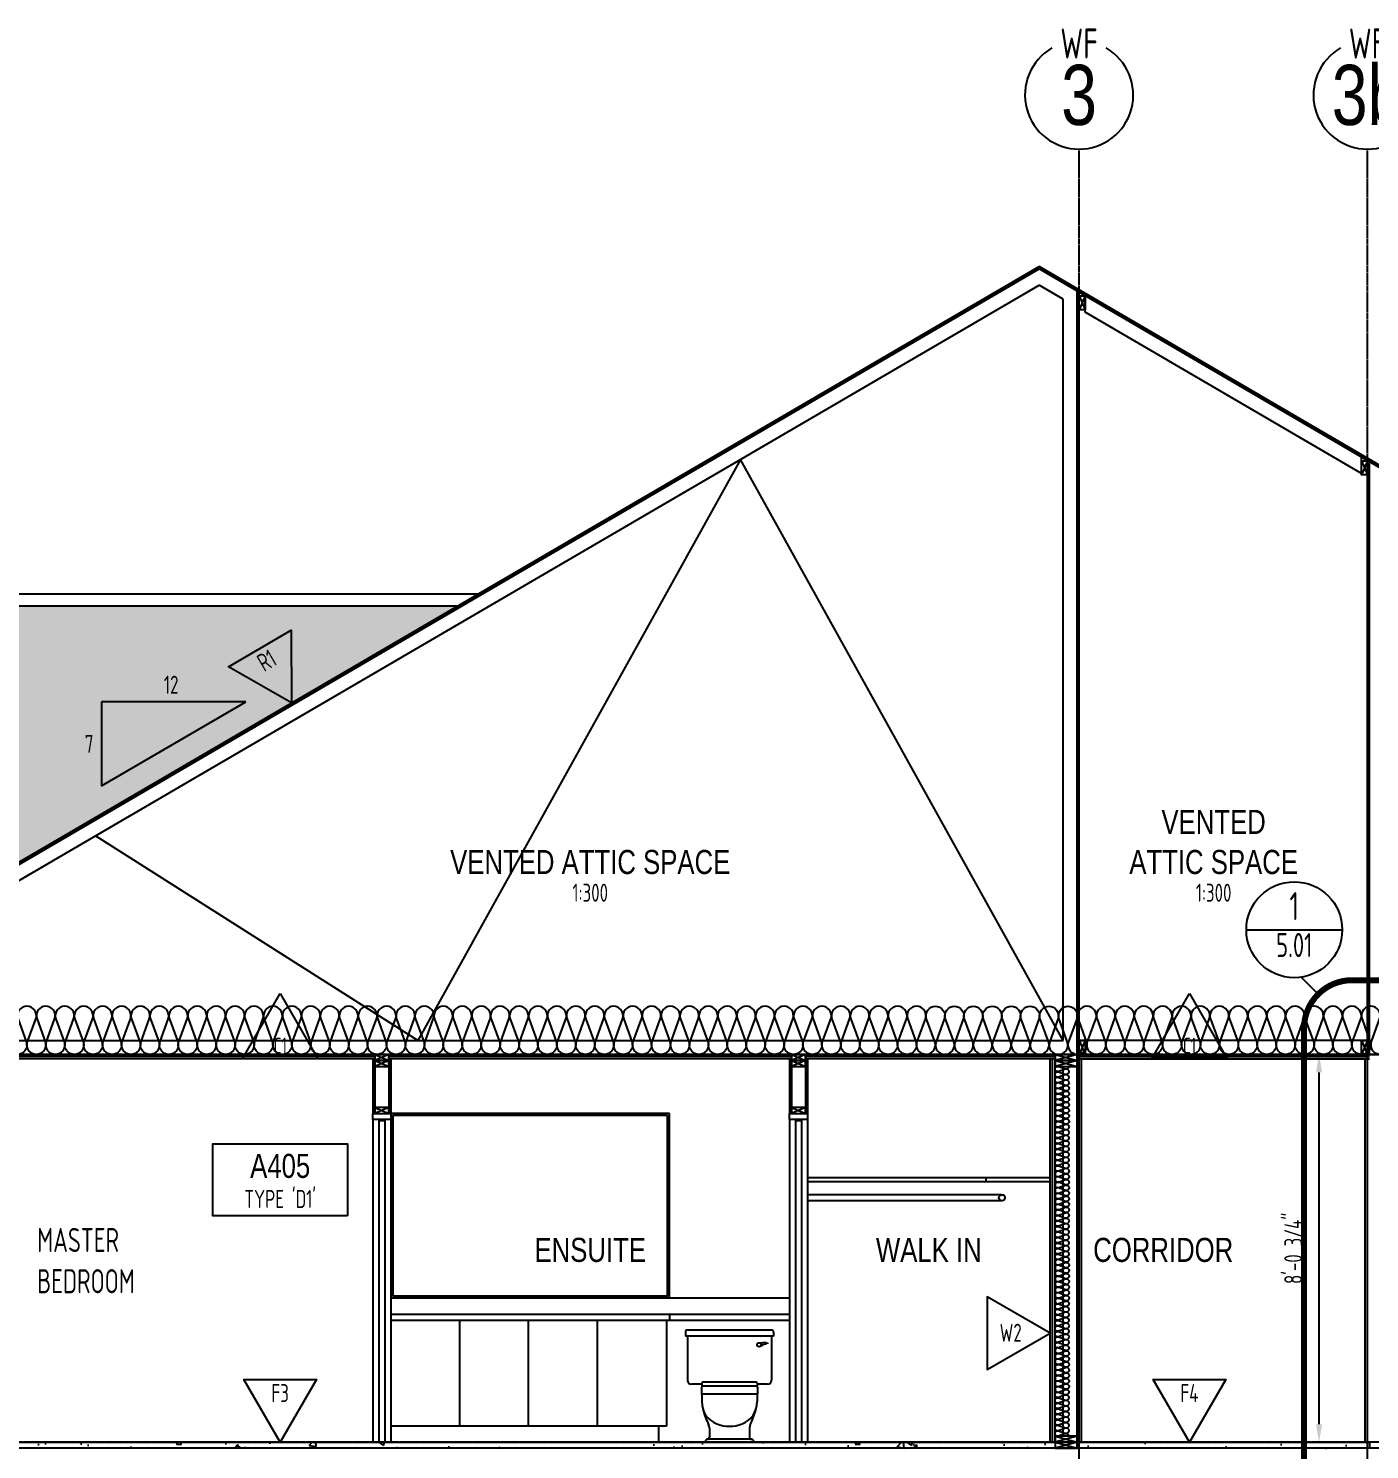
# Model space of a CAD drawing. Extents: x -2060 to 2145, y -590 to 992.
# Drawn here: x 1189.8 to 1524.5, y 234.7 to 589.2 of the extents above; entities that cross this region are included whole.
import ezdxf
from ezdxf.enums import TextEntityAlignment as Align

# ---------------------------------------------------------------- set-up
doc = ezdxf.new("R2010")
doc.units = 0
doc.header["$MEASUREMENT"] = 0
doc.linetypes.add('GRIDLINE', pattern=[1.53125, 1.375, -0.0625, 0.03125, -0.0625])
doc.layers.get('0').update_dxf_attribs({"linetype": 'CONTINUOUS'})
doc.layers.get('DEFPOINTS').update_dxf_attribs({"linetype": 'CONTINUOUS'})
for name, color, linetype in [('3', 85, 'CONTINUOUS'), ('DETAIL', 171, 'CONTINUOUS'), ('DIMENSIONS', 20, 'CONTINUOUS'), ('FURNITURE', 51, 'CONTINUOUS'), ('GRIDLINES', 65, 'GRIDLINE'), ('HATCH', 92, 'CONTINUOUS'), ('STAIRS', 101, 'CONTINUOUS'), ('TEXT', 82, 'CONTINUOUS'), ('WALL', 215, 'CONTINUOUS')]:
    doc.layers.add(name, color=color, linetype=linetype)
doc.styles.add('48-AT', font='architxt.shx', dxfattribs={"width": 0.8, "height": 4.5})
doc.styles.add('48-ATT', font='archtitl.shx', dxfattribs={"width": 0.8, "height": 6})
doc.styles.add('AT', font='architxt.shx', dxfattribs={"width": 0.8})
doc.styles.add('ATT', font='archtitl.shx', dxfattribs={"width": 0.8})
doc.dimstyles.new('DIM48', dxfattribs={"dimscale": 48, "dimtxt": 0.09375, "dimasz": 0.09375, "dimexe": 0.0625, "dimexo": 0.0625, "dimgap": 0.0625, "dimtad": 1, "dimtoh": 1, "dimdec": 3, "dimzin": 3, "dimdsep": 46, "dimlunit": 4, "dimtxsty": 'AT', "dimcen": 0.09375, "dimdle": 0.0625, "dimclrd": 256, "dimclre": 256, "dimclrt": 82, "dimadec": 0, "dimazin": 0, "dimtfac": 1, "dimtdec": 3, "dimtofl": 0, "dimtmove": 2, "dimatfit": 3, "dimfxl": 1, "dimfrac": 2, "dimtolj": 1, "dimtzin": 0, "dimlwd": -1, "dimlwe": -1, "dimarcsym": 0})
pattern_1 = [(50, (1217.022, 59.328), (14.3452, -1.25504), [1.5, -16.5]), (355, (1217.022, 59.328), (-2.775, 15.04384), [1.2, -13.2]), (100.4514, (1218.217, 59.224), (11.5702, 13.7888), [1.2748, -14.02284]), (46.184, (1217.022, 63.328), (21.3448, -3.3104), [2.25, -24.75]), (96.6356, (1218.8, 63.052), (18.6933, 19.4824), [1.9122, -21.0343]), (351.184, (1217.022, 63.328), (18.6932, 19.4824), [1.8, -19.8]), (21, (1219.022, 62.328), (11.93814, -8.05238), [1.5, -16.5]), (326, (1219.022, 62.328), (4.8663, 14.503), [1.2, -13.2]), (71.4514, (1220.016, 61.657), (16.80445, 6.4506), [1.2748, -14.02284]), (37.5, (1217.0216, 59.328), (0.2432, 6.65788), [0, -13.04, 0, -13.4, 0, -13.25]), (7.5, (1217.0216, 59.328), (5.26139, 7.88823), [0, -7.64, 0, -12.74, 0, -5.05]), (327.5, (1212.5616, 59.328), (10.67645, -0.4511), [0, -5, 0, -15.6, 0, -20.7]), (317.5, (1210.562, 59.328), (11.66372, 2.0021), [0, -6.5, 0, -10.36, 0, -14.7])]

# ---------------------------------------------------------------- blocks, each defined once
blk = doc.blocks.new('BATT')
blk.add_lwpolyline([(1, 0, 0.492581), (0.753, 0.19), (0.247, 0.007, -0.492581), (0, 0.197, -0.492581), (0.247, 0.387), (0.753, 0.203, 0.492581), (1, 0.394, 0.492581), (0.753, 0.584), (0.247, 0.4, -0.492581), (0, 0.59, -0.492581), (0.247, 0.781), (0.753, 0.597, 0.492581), (1, 0.787, 0.492581), (0.753, 0.978), (0.247, 0.794, -0.492581), (0, 0.984, -0.492581), (0.247, 1.174), (0.753, 0.991, 0.492581), (1, 1.181, 0.492581), (0.753, 1.371), (0.247, 1.188, -0.492581), (0, 1.378, -0.492581), (0.247, 1.568), (0.753, 1.384, 0.492581), (1, 1.575, 0.492581), (0.753, 1.765), (0.247, 1.581, -0.492581), (0, 1.771, -0.492581), (0.247, 1.962), (0.753, 1.778, 0.492581), (1, 1.968, 0.492581), (0.753, 2.158), (0.247, 1.975, -0.492581), (0, 2.165, -0.492581), (0.247, 2.355), (0.753, 2.172, 0.492581), (1, 2.362, 0.492581), (0.753, 2.552), (0.247, 2.369, -0.492581), (0, 2.559, -0.492581), (0.247, 2.749), (0.753, 2.565, 0.492581), (1, 2.756, 0.492581), (0.753, 2.946), (0.247, 2.762, -0.492581), (0, 2.952, -0.492581), (0.247, 3.143), (0.753, 2.959, 0.492581), (1, 3.149)], format="xyb")
blk = doc.blocks.new('*D83')
at = {"layer": 'DEFPOINTS', "color": 0, "transparency": 16777216}
for p in [(1511.9, 333.28), (1511.9, 333.28), (1511.9, 236.53)]:
    blk.add_point(p, dxfattribs=at)
at = {"layer": 'DIMENSIONS', "transparency": 16777216}
blk.add_line((1511.9, 241.03), (1511.9, 328.78), dxfattribs=at)
for points in [[(1511.15, 328.78), (1512.65, 328.78), (1511.9, 333.28)], [(1511.15, 241.03), (1512.65, 241.03), (1511.9, 236.53)]]:
    blk.add_solid(points, dxfattribs=at)
at = {"layer": 'DIMENSIONS', "color": 82, "transparency": 16777216, "insert": (1505.47, 284.91), "char_height": 4.5, "attachment_point": 5, "rotation": 90, "style": 'AT'}
blk.add_mtext('\\A1;8\'-0 3/4"', dxfattribs=at)
blk = doc.blocks.new('W1')
blk.add_lwpolyline([(0, 0), (0.1886, 0.3267), (-0.1886, 0.3267)], close=True)
at = {"style": 'AT', "width": 0.8}
blk.add_attdef('XX', text='', height=0.0938, dxfattribs=at).set_placement((0.0003, 0.2088), align=Align.CENTER)
blk = doc.blocks.new('Gridline Bubble')
blk.add_arc((0, 13.52), 13.52, 120, 60)
at = {"width": 0.8}
for tag, height, style, p in [('TYPE', 7.5, 'AT', (0, 26.33)), ('33', 15, 'ATT', (0, 13.52))]:
    blk.add_attdef(tag, text='', height=height, dxfattribs=dict(at, style=style)).set_placement(p, align=Align.MIDDLE_CENTER)
blk = doc.blocks.new('W2')
blk.add_lwpolyline([(0, 0), (0.3267, 0.1886), (0.3267, -0.1886)], close=True)
at = {"style": 'AT', "width": 0.8}
blk.add_attdef('XX', text='', height=0.0938, dxfattribs=at).set_placement((0.2046, -0.0447), align=Align.CENTER)
blk = doc.blocks.new('W4')
blk.add_lwpolyline([(0, 16.34), (9.43, 0), (-9.43, 0)], close=True)
at = {"style": 'AT', "width": 0.8}
blk.add_attdef('XX', text='', height=4, dxfattribs=at).set_placement((0.01, 1.32), align=Align.CENTER)
blk = doc.blocks.new('DETAIL')
blk.add_line((650.31, 827), (674.24, 827))
blk.add_circle((662.28, 827), 11.96)
at = {"style": 'AT', "width": 0.8}
for tag, height, p in [('X', 7, (662.28, 829.41)), ('A-X.XX', 6, (662.28, 820.2))]:
    blk.add_attdef(tag, text='', height=height, dxfattribs=at).set_placement(p, align=Align.CENTER)

msp = doc.modelspace()

# ---------------------------------------------------------------- hatches: boundary and pattern name
at = {"layer": 'HATCH'}
h = msp.add_hatch(dxfattribs=at)
h.set_pattern_fill('ROOFING', color=11, style=0)
h.set_pattern_definition([(0, (2018.2735, 328.9643), (0, 4), []), (90, (2019.273, 328.964), (-24, 24), [4, -20]), (90, (2025.273, 328.964), (-24, 24), [4, -20]), (90, (2030.273, 328.964), (-24, 24), [4, -20]), (90, (2035.273, 328.964), (-24, 24), [4, -20]), (90, (2039.273, 328.964), (-24, 24), [4, -20]), (90, (2022.273, 332.964), (-24, 24), [4, -20]), (90, (2027.273, 332.964), (-24, 24), [4, -20]), (90, (2033.273, 332.964), (-24, 24), [4, -20]), (90, (2037.273, 332.964), (-24, 24), [4, -20]), (90, (2040.273, 332.964), (-24, 24), [4, -20]), (90, (2021.273, 336.964), (-24, 24), [4, -20]), (90, (2023.273, 336.964), (-24, 24), [4, -20]), (90, (2028.273, 336.964), (-24, 24), [4, -20]), (90, (2032.273, 336.964), (-24, 24), [4, -20]), (90, (2038.273, 336.964), (-24, 24), [4, -20]), (90, (2041.273, 336.964), (-24, 24), [4, -20]), (90, (2019.273, 340.964), (-24, 24), [4, -20]), (90, (2024.273, 340.964), (-24, 24), [4, -20]), (90, (2030.273, 340.964), (-24, 24), [4, -20]), (90, (2034.273, 340.964), (-24, 24), [4, -20]), (90, (2040.273, 340.964), (-24, 24), [4, -20]), (90, (2021.273, 344.964), (-24, 24), [4, -20]), (90, (2027.273, 344.964), (-24, 24), [4, -20]), (90, (2033.273, 344.964), (-24, 24), [4, -20]), (90, (2036.273, 344.964), (-24, 24), [4, -20]), (90, (2039.273, 344.964), (-24, 24), [4, -20]), (90, (2020.273, 348.964), (-24, 24), [4, -20]), (90, (2022.273, 348.964), (-24, 24), [4, -20]), (90, (2026.273, 348.964), (-24, 24), [4, -20]), (90, (2032.273, 348.964), (-24, 24), [4, -20]), (90, (2037.273, 348.964), (-24, 24), [4, -20]), (90, (2040.273, 348.964), (-24, 24), [4, -20]), (180, (2027.273, 332.714), (-24, -24), [7, -17]), (180, (2027.273, 332.84), (-24, -24), [7, -17]), (180, (2034.273, 332.714), (-24, -24), [5, -19]), (180, (2034.273, 332.84), (-24, -24), [5, -19]), (180, (2042.273, 332.714), (-24, -24), [3, -21]), (180, (2042.273, 332.84), (-24, -24), [3, -21]), (180, (2024.273, 336.714), (-24, -24), [6, -18]), (180, (2024.273, 336.84), (-24, -24), [6, -18]), (180, (2038.273, 336.714), (-24, -24), [8, -16]), (180, (2038.273, 336.84), (-24, -24), [8, -16]), (180, (2022.273, 340.714), (-24, -24), [4, -20]), (180, (2022.273, 340.84), (-24, -24), [4, -20]), (180, (2031.273, 340.714), (-24, -24), [5, -19]), (180, (2031.273, 340.84), (-24, -24), [5, -19]), (180, (2039.273, 340.714), (-24, -24), [4, -20]), (180, (2039.273, 340.84), (-24, -24), [4, -20]), (180, (2026.273, 344.714), (-24, -24), [6, -18]), (180, (2026.273, 344.84), (-24, -24), [6, -18]), (180, (2041.273, 344.714), (-24, -24), [10, -14]), (180, (2041.273, 344.84), (-24, -24), [10, -14]), (180, (2025.273, 348.714), (-24, -24), [6, -18]), (180, (2025.273, 348.84), (-24, -24), [6, -18]), (180, (2034.273, 348.714), (-24, -24), [5, -19]), (180, (2034.273, 348.84), (-24, -24), [5, -19]), (180, (2041.273, 348.714), (-24, -24), [3, -21]), (180, (2041.273, 348.84), (-24, -24), [3, -21]), (180, (2019.273, 352.714), (-24, -24), [1, -23]), (180, (2019.273, 352.84), (-24, -24), [1, -23]), (180, (2021.273, 352.714), (-24, -24), [6, -18]), (180, (2021.273, 352.84), (-24, -24), [6, -18]), (180, (2031.273, 352.714), (-24, -24), [8, -16]), (180, (2031.273, 352.84), (-24, -24), [8, -16])])
h.paths.add_polyline_path([(983.2634, 413.6113), (1007.2634, 413.6113), (1007.2634, 416.6113), (1007.2634, 445.1113), (1296.8705, 445.1113), (1097.7614, 328.9643), (1085.7153, 328.9643), (1153.525, 368.5199), (1152.0134, 371.1113), (984.0134, 371.1113), (983.2634, 371.1113)])
h = msp.add_hatch(dxfattribs=at)
h.set_pattern_fill('AR-CONC', color=256, scale=2, style=0)
h.set_pattern_definition(pattern_1)
h.paths.add_polyline_path([(1446.0134, 235.0324), (1126.0134, 235.0324), (1126.0134, 236.5324), (1446.0134, 236.5324)])
h = msp.add_hatch(dxfattribs=at)
h.set_pattern_fill('AR-CONC', color=256, scale=2, style=0)
h.set_pattern_definition(pattern_1)
h.paths.add_polyline_path([(1524.5134, 235.0324), (1451.5134, 235.0324), (1451.5134, 236.5324), (1524.5134, 236.5324)])

# ---------------------------------------------------------------- linework, layer by layer
at = {"layer": '3'}
for p, q in [((1097.7614, 328.9643), (1442.0134, 529.7779)), ((1586.1384, 445.705), (1442.0134, 529.7779)), ((1452.0134, 333.2824), (1452.0134, 523.3657)), ((1524.0134, 333.2824), (1524.0134, 481.3657)), ((1276.2634, 332.1574), (1126.0134, 332.1574)), ((1275.7634, 332.1574), (1275.7634, 318.5324)), ((1380.2634, 332.1574), (1279.7634, 332.1574)), ((1280.2634, 332.1574), (1280.2634, 318.5324)), ((1379.7634, 332.1574), (1379.7634, 318.5324)), ((1446.0134, 332.1574), (1383.7634, 332.1574)), ((1384.2634, 332.1574), (1384.2634, 318.5324)), ((1444.7634, 236.5324), (1444.7634, 332.1574)), ((1451.5134, 332.1574), (1524.5134, 332.1574)), ((1452.6384, 236.5324), (1452.6384, 332.1574)), ((1523.3884, 236.5324), (1523.3884, 332.1574)), ((1830.0134, 235.0324), (1122.0134, 235.0324))]:
    msp.add_line(p, q, dxfattribs=at)
at = {"layer": 'DETAIL'}
for p, q in [((1277.2634, 316.7824), (1277.2634, 236.7824)), ((1277.2634, 316.7824), (1278.7634, 316.7824)), ((1278.7634, 316.7824), (1278.7634, 236.7824)), ((1381.2634, 316.7824), (1382.7634, 316.7824)), ((1381.2634, 316.7824), (1381.2634, 236.7824)), ((1382.7634, 316.7824), (1382.7634, 236.7824)), ((1444.7634, 302.5324), (1428.7634, 302.5324)), ((1428.7634, 302.5324), (1428.7634, 301.5324)), ((1444.7634, 301.5324), (1428.7634, 301.5324))]:
    msp.add_line(p, q, dxfattribs=at)
for points in [[(1453.5134, 518.9907), (1452.0134, 518.9907), (1452.0134, 522.4907), (1453.5134, 522.4907)], [(1524.0134, 477.8657), (1522.5134, 477.8657), (1522.5134, 481.3657), (1524.0134, 481.3657)], [(1453.5134, 333.2824), (1452.0134, 333.2824), (1452.0134, 336.7824), (1453.5134, 336.7824)], [(1524.0134, 333.2824), (1522.5134, 333.2824), (1522.5134, 336.7824), (1524.0134, 336.7824)], [(1276.2634, 331.7824), (1279.7634, 331.7824), (1279.7634, 333.2824), (1276.2634, 333.2824)], [(1380.2634, 331.7824), (1383.7634, 331.7824), (1383.7634, 333.2824), (1380.2634, 333.2824)], [(1446.0134, 331.7824), (1451.5134, 331.7824), (1451.5134, 333.2824), (1446.0134, 333.2824)], [(1276.2634, 330.2824), (1279.7634, 330.2824), (1279.7634, 331.7824), (1276.2634, 331.7824)], [(1380.2634, 330.2824), (1383.7634, 330.2824), (1383.7634, 331.7824), (1380.2634, 331.7824)], [(1446.0134, 330.2824), (1451.5134, 330.2824), (1451.5134, 331.7824), (1446.0134, 331.7824)], [(1276.2634, 318.5324), (1279.7634, 318.5324), (1279.7634, 320.0324), (1276.2634, 320.0324)], [(1380.2634, 318.5324), (1383.7634, 318.5324), (1383.7634, 320.0324), (1380.2634, 320.0324)], [(1280.2634, 317.0324), (1275.7634, 317.0324), (1275.7634, 318.5324), (1280.2634, 318.5324)], [(1384.2634, 317.0324), (1379.7634, 317.0324), (1379.7634, 318.5324), (1384.2634, 318.5324)], [(1446.0134, 236.5324), (1451.5134, 236.5324), (1451.5134, 238.0324), (1446.0134, 238.0324)], [(1446.0134, 235.0324), (1451.5134, 235.0324), (1451.5134, 236.5324), (1446.0134, 236.5324)]]:
    msp.add_lwpolyline(points, close=True, dxfattribs=at)
msp.add_circle((1432.7634, 297.5324), 0.75, dxfattribs=at)
at = {"layer": 'FURNITURE'}
for p, q in [((1453.5134, 522.4907), (1452.0134, 518.9907)), ((1452.0134, 522.4907), (1453.5134, 518.9907)), ((1522.5134, 481.3657), (1524.0134, 477.8657)), ((1524.0134, 481.3657), (1522.5134, 477.8657)), ((1302.0134, 448.1113), (1007.2634, 448.1113)), ((1452.0134, 336.7824), (1453.5134, 333.2824)), ((1453.5134, 336.7824), (1452.0134, 333.2824)), ((1524.0134, 336.7824), (1522.5134, 333.2824)), ((1522.5134, 336.7824), (1524.0134, 333.2824)), ((1276.2634, 333.2824), (1279.7634, 331.7824)), ((1279.7634, 333.2824), (1276.2634, 331.7824)), ((1383.7634, 333.2824), (1380.2634, 331.7824)), ((1380.2634, 333.2824), (1383.7634, 331.7824)), ((1451.5134, 333.2824), (1446.0134, 331.7824)), ((1446.0134, 333.2824), (1451.5134, 331.7824)), ((1276.2634, 331.7824), (1279.7634, 330.2824)), ((1279.7634, 331.7824), (1276.2634, 330.2824)), ((1383.7634, 331.7824), (1380.2634, 330.2824)), ((1380.2634, 331.7824), (1383.7634, 330.2824)), ((1446.0134, 331.7824), (1451.5134, 330.2824)), ((1451.5134, 331.7824), (1446.0134, 330.2824)), ((1279.7634, 320.0324), (1276.2634, 318.5324)), ((1276.2634, 320.0324), (1279.7634, 318.5324)), ((1380.2634, 320.0324), (1383.7634, 318.5324)), ((1383.7634, 320.0324), (1380.2634, 318.5324)), ((1275.7634, 317.0324), (1275.7634, 236.5324)), ((1280.2634, 317.0324), (1280.2634, 236.5324)), ((1379.7634, 317.0324), (1379.7634, 236.5324)), ((1384.2634, 317.0324), (1384.2634, 236.5324)), ((1428.7634, 302.5324), (1384.2634, 302.5324)), ((1428.7634, 301.5324), (1384.2634, 301.5324)), ((1432.7634, 298.2824), (1384.2634, 298.2824)), ((1432.7634, 296.7824), (1384.2634, 296.7824)), ((1280.2634, 272.5324), (1379.7634, 272.5324)), ((1280.2634, 268.5324), (1379.7634, 268.5324)), ((1280.2634, 267.0324), (1379.7634, 267.0324)), ((1297.4509, 240.5324), (1297.4509, 267.0324)), ((1314.6384, 240.5324), (1314.6384, 267.0324)), ((1331.8259, 240.5324), (1331.8259, 267.0324)), ((1349.0134, 267.0324), (1349.0134, 240.5324)), ((1349.7634, 268.5324), (1349.7634, 267.0324)), ((1353.7634, 264.0324), (1353.7634, 263.0324)), ((1375.7634, 263.0324), (1353.7634, 263.0324)), ((1375.2634, 264.5324), (1354.2634, 264.5324)), ((1354.2634, 263.0324), (1354.2634, 252.0324)), ((1375.2634, 263.0324), (1375.2634, 252.0324)), ((1375.7634, 264.0324), (1375.7634, 263.0324)), ((1372.0889, 261.3558), (1373.9086, 261.5242)), ((1373.08, 260.8868), (1372.41, 260.4434)), ((1374.0228, 261.1092), (1373.08, 260.8868)), ((1374.1586, 261.5242), (1374.2728, 261.1092)), ((1357.8884, 251.0324), (1355.2634, 251.0324)), ((1357.7634, 250.2824), (1357.7634, 248.6574)), ((1357.8884, 251.2824), (1357.8884, 250.6574)), ((1357.8884, 248.5324), (1357.8884, 246.7207)), ((1371.6384, 248.5324), (1357.8884, 248.5324)), ((1371.5134, 250.5324), (1358.0134, 250.5324)), ((1371.3884, 251.5324), (1358.1384, 251.5324)), ((1371.6384, 251.2824), (1371.6384, 250.6574)), ((1374.2634, 251.0324), (1371.6384, 251.0324)), ((1371.6384, 248.5324), (1371.6384, 246.7207)), ((1371.7634, 250.2824), (1371.7634, 248.6574)), ((1349.0134, 240.5324), (1280.2634, 240.5324)), ((1347.0134, 240.5324), (1347.0134, 236.5324)), ((1359.7634, 240.0649), (1359.7634, 237.7824)), ((1369.7634, 240.0649), (1369.7634, 237.7824)), ((1446.0134, 238.0324), (1451.5134, 236.5324)), ((1451.5134, 238.0324), (1446.0134, 236.5324)), ((1358.7634, 236.7824), (1358.7634, 236.5324)), ((1370.2634, 237.2824), (1359.2633, 237.2824)), ((1370.7634, 236.7824), (1370.7634, 236.5324)), ((1451.5134, 236.5324), (1446.0134, 235.0324)), ((1446.0134, 236.5324), (1451.5134, 235.0324))]:
    msp.add_line(p, q, dxfattribs=at)
for points in [[(1349.7634, 318.5324), (1280.2634, 318.5324), (1280.2634, 272.5324), (1349.7634, 272.5324)], [(1349.2634, 318.0324), (1280.7634, 318.0324), (1280.7634, 273.0324), (1349.2634, 273.0324)]]:
    msp.add_lwpolyline(points, close=True, dxfattribs=at)
msp.add_circle((1372.1348, 260.8593), 0.4987, dxfattribs=at)
for centre, radius, start, end in [((1354.2634, 264.0324), 0.5, 90, 180), ((1375.2634, 264.0324), 0.5, 0, 90), ((1355.2634, 252.0324), 1, 180, 270), ((1374.2634, 252.0324), 1, 270, 0), ((1358.0134, 250.2824), 0.25, 90, 180), ((1357.8884, 248.6574), 0.125, 180, 270), ((1358.1384, 251.2824), 0.25, 90, 180), ((1358.0134, 250.6574), 0.125, 180, 270), ((1371.3884, 251.2824), 0.25, 0, 90), ((1371.5134, 250.6574), 0.125, 270, 0), ((1371.5134, 250.2824), 0.25, 0, 90), ((1371.6384, 248.6574), 0.125, 270, 0), ((1363.5408, 246.4409), 5.6594, 177.165883, 249.744835), ((1365.9859, 246.4409), 5.6594, 290.255165, 2.834117), ((1378.9074, 250.2543), 21.4712, 195.448911, 205.729657), ((1364.7634, 249.2824), 8.75, 248.676314, 291.323686), ((1350.6193, 250.2543), 21.4712, 334.270343, 344.551089), ((1359.2634, 237.7824), 0.5, 270, 0), ((1357.7634, 240.0649), 2, 0, 25.729657), ((1371.7634, 240.0649), 2, 154.270343, 180), ((1370.2634, 237.7824), 0.5, 180, 270), ((1359.2634, 236.7824), 0.5, 90, 180), ((1370.2634, 236.7824), 0.5, 0, 90)]:
    msp.add_arc(centre, radius, start, end, dxfattribs=at)
at = {"layer": 'GRIDLINES'}
for p, q in [((1452.0134, -87.8426), (1452.0134, 559.0867)), ((1524.0134, -87.8426), (1524.0134, 559.0867)), ((2144.8737, 333.2824), (912.0134, 333.2824)), ((2144.8737, 236.5324), (912.0134, 236.5324))]:
    msp.add_line(p, q, dxfattribs=at)
at = {"layer": 'HATCH', "color": 11}
msp.add_line((1296.8705, 445.1113), (1007.2634, 445.1113), dxfattribs=at)
at = {"layer": 'HATCH'}
for points in [[(1413.812, 333.2824, 0.4925808), (1416.0945, 336.2515), (1413.8913, 342.3133, -0.4925808), (1416.1739, 345.2824, -0.4925808), (1418.4565, 342.3133), (1416.2533, 336.2515, 0.4925808), (1418.5358, 333.2824, 0.4925808), (1420.8184, 336.2515), (1418.6152, 342.3133, -0.4925808), (1420.8978, 345.2824, -0.4925808), (1423.1803, 342.3133), (1420.9771, 336.2515, 0.4925808), (1423.2597, 333.2824, 0.4925808), (1425.5423, 336.2515), (1423.3391, 342.3133, -0.4925808), (1425.6217, 345.2824, -0.4925808), (1427.9042, 342.3133), (1425.701, 336.2515, 0.4925808), (1427.9836, 333.2824, 0.4925808), (1430.2662, 336.2515), (1428.063, 342.3133, -0.4925808), (1430.3455, 345.2824, -0.4925808), (1432.6281, 342.3133), (1430.4249, 336.2515, 0.4925808), (1432.7075, 333.2824, 0.4925808), (1434.99, 336.2515), (1432.7868, 342.3133, -0.4925808), (1435.0694, 345.2824, -0.4925808), (1437.352, 342.3133), (1435.1488, 336.2515, 0.4925808), (1437.4314, 333.2824, 0.4925808), (1439.7139, 336.2515), (1437.5107, 342.3133, -0.4925808), (1439.7933, 345.2824, -0.4925808), (1442.0759, 342.3133), (1439.8727, 336.2515, 0.4925808), (1442.1552, 333.2824, 0.4925808), (1444.4378, 336.2515), (1442.2346, 342.3133, -0.4925808), (1444.5172, 345.2824, -0.4925808), (1446.7997, 342.3133), (1444.5965, 336.2515, 0.4925808), (1446.8791, 333.2824, 0.4925808), (1449.1617, 336.2515), (1446.9585, 342.3133, -0.4925808), (1449.2411, 345.2824, -0.33540152), (1451.5134, 343.5649, -0.33540152)], [(1489.394, 333.2824, -0.4925808), (1487.1115, 336.2515), (1489.3147, 342.3133, 0.4925808), (1487.0321, 345.2824, 0.4925808), (1484.7495, 342.3133), (1486.9527, 336.2515, -0.4925808), (1484.6702, 333.2824, -0.4925808), (1482.3876, 336.2515), (1484.5908, 342.3133, 0.4925808), (1482.3082, 345.2824, 0.4925808), (1480.0256, 342.3133), (1482.2288, 336.2515, -0.4925808), (1479.9463, 333.2824, -0.4925808), (1477.6637, 336.2515), (1479.8669, 342.3133, 0.4925808), (1477.5843, 345.2824, 0.4925808), (1475.3018, 342.3133), (1477.505, 336.2515, -0.4925808), (1475.2224, 333.2824, -0.4925808), (1472.9398, 336.2515), (1475.143, 342.3133, 0.4925808), (1472.8605, 345.2824, 0.4925808), (1470.5779, 342.3133), (1472.7811, 336.2515, -0.4925808), (1470.4985, 333.2824, -0.4925808), (1468.2159, 336.2515), (1470.4191, 342.3133, 0.4925808), (1468.1366, 345.2824, 0.4925808), (1465.854, 342.3133), (1468.0572, 336.2515, -0.4925808), (1465.7746, 333.2824, -0.4925808), (1463.4921, 336.2515), (1465.6953, 342.3133, 0.4925808), (1463.4127, 345.2824, 0.4925808), (1461.1301, 342.3133), (1463.3333, 336.2515, -0.4925808), (1461.0508, 333.2824, -0.4925808), (1458.7682, 336.2515), (1460.9714, 342.3133, 0.4925808), (1458.6888, 345.2824, 0.4925808), (1456.4062, 342.3133), (1458.6094, 336.2515, -0.4925808), (1456.3269, 333.2824, -0.4925808), (1454.0443, 336.2515), (1456.2475, 342.3133, 0.4925808), (1453.9649, 345.2824, 0.24801084), (1452.0134, 344.251, 0.24801084)], [(1524.0134, 333.864, -0.18120806), (1522.4612, 333.2824, -0.4925808), (1520.1786, 336.2515), (1522.3818, 342.3133, 0.4925808), (1520.0992, 345.2824, 0.4925808), (1517.8167, 342.3133), (1520.0199, 336.2515, -0.4925808), (1517.7373, 333.2824, -0.4925808), (1515.4547, 336.2515), (1517.6579, 342.3133, 0.4925808), (1515.3754, 345.2824, 0.4925808), (1513.0928, 342.3133), (1515.296, 336.2515, -0.4925808), (1513.0134, 333.2824, -0.4925808), (1510.7309, 336.2515), (1512.9341, 342.3133, 0.4925808), (1510.6515, 345.2824, 0.4925808), (1508.3689, 342.3133), (1510.5721, 336.2515, -0.4925808), (1508.2896, 333.2824, -0.4925808), (1506.007, 336.2515), (1508.2102, 342.3133, 0.4925808), (1505.9276, 345.2824, 0.4925808), (1503.645, 342.3133), (1505.8482, 336.2515, -0.4925808), (1503.5657, 333.2824, -0.4925808), (1501.2831, 336.2515), (1503.4863, 342.3133, 0.4925808), (1501.2037, 345.2824, 0.4925808), (1498.9212, 342.3133), (1501.1244, 336.2515, -0.4925808), (1498.8418, 333.2824, -0.4925808), (1496.5592, 336.2515), (1498.7624, 342.3133, 0.4925808), (1496.4799, 345.2824, 0.4925808), (1494.1973, 342.3133), (1496.4005, 336.2515, -0.4925808), (1494.1179, 333.2824, -0.4925808), (1491.8353, 336.2515), (1494.0385, 342.3133, 0.4925808), (1491.756, 345.2824, 0.4925808), (1489.4734, 342.3133), (1491.6766, 336.2515, -0.4925808), (1489.394, 333.2824)], [(1524.0134, 345.1393, 0.38810635), (1522.5406, 342.3133), (1524.0134, 338.2611)], [(1527.1851, 333.2824, -0.4925808), (1524.9025, 336.2515), (1527.1057, 342.3133, 0.4925808), (1524.8231, 345.2824, 0.03289272), (1524.5134, 345.262, 0.03289272)], [(1451.5134, 342.2851), (1449.3204, 336.2515, 0.48084509), (1451.5134, 333.2841, 0.48084509)], [(1452.0134, 341.4026), (1453.8856, 336.2515, -0.43943841), (1452.0134, 333.3183)], [(1524.5134, 336.8854), (1524.7438, 336.2515, -0.19696258), (1524.5134, 334.475, -0.19696258)], [(1449.5134, 326.2115, 0.4925808), (1448.6474, 326.8773), (1446.8794, 326.2347, -0.4925808), (1446.0134, 326.9004, -0.4925808), (1446.8794, 327.5662), (1448.6474, 326.9236, 0.4925808), (1449.5134, 327.5893, 0.4925808), (1448.6474, 328.255), (1446.8794, 327.6125, -0.4925808), (1446.0134, 328.2782, -0.4925808), (1446.8794, 328.9439), (1448.6474, 328.3014, 0.4925808), (1449.5134, 328.9671, 0.4925808), (1448.6474, 329.6328), (1446.8794, 328.9903, -0.4925808), (1446.0134, 329.656, -0.29340926), (1446.4156, 330.2824, -0.29340926)], [(1446.9876, 330.2824), (1448.6474, 329.6791, 0.46467241), (1449.5105, 330.2824)]]:
    msp.add_lwpolyline(points, format="xyb", dxfattribs=at)
at = {"layer": 'STAIRS'}
for p, q in [((1098.0134, 328.5324), (1442.0134, 529.1991)), ((1586.0032, 445.205), (1442.0134, 529.1991)), ((1126.0134, 340.8138), (1442.0134, 525.1471)), ((1448.0134, 521.6471), (1442.0134, 525.1471)), ((1448.0134, 336.7824), (1448.0134, 521.6471)), ((1451.5134, 333.2824), (1451.5134, 523.6574)), ((1453.5134, 518.4388), (1453.5134, 522.4907)), ((1522.5134, 478.1888), (1453.5134, 518.4388)), ((1522.5134, 478.1888), (1522.5134, 482.2407)), ((1524.5134, 333.2824), (1524.5134, 481.0741)), ((1126.0134, 336.7824), (1448.0134, 336.7824)), ((1524.0134, 336.7824), (1452.0134, 336.7824)), ((1122.5134, 333.2824), (1853.5134, 333.2824)), ((1276.2634, 333.2824), (1276.2634, 318.5324)), ((1279.7634, 333.2824), (1279.7634, 318.5324)), ((1380.2634, 333.2824), (1380.2634, 318.5324)), ((1383.7634, 333.2824), (1383.7634, 318.5324)), ((1446.0134, 236.5324), (1446.0134, 333.2824)), ((1451.5134, 236.5324), (1451.5134, 333.2824)), ((1276.2634, 332.7824), (1126.0134, 332.7824)), ((1380.2634, 332.7824), (1279.7634, 332.7824)), ((1446.0134, 332.7824), (1383.7634, 332.7824)), ((1445.3884, 236.5324), (1445.3884, 332.1574)), ((1448.0134, 238.0324), (1448.0134, 330.2824)), ((1451.5134, 332.7824), (1524.5134, 332.7824)), ((1452.0134, 236.5324), (1452.0134, 332.1574)), ((1524.0134, 236.5324), (1524.0134, 332.1574))]:
    msp.add_line(p, q, dxfattribs=at)
at = {"layer": 'STAIRS', "linetype": 'Continuous'}
for p, q in [((1367.5134, 481.6888), (1287.0134, 336.7824)), ((1448.0134, 336.7824), (1367.5134, 481.6888)), ((1287.0134, 336.7824), (1206.5134, 387.7721))]:
    msp.add_line(p, q, dxfattribs=at)
at = {"layer": 'TEXT'}
for p, q in [((1208.0421, 421.2409), (1208.0421, 400.2409)), ((1244.0421, 421.2409), (1208.0421, 421.2409)), ((1208.0421, 400.2409), (1244.0421, 421.2409)), ((1511.6693, 348.2854), (1507.4267, 352.5281))]:
    msp.add_line(p, q, dxfattribs=at)
at = {"layer": 'TEXT', "linetype": 'Continuous', "const_width": 1.5, "flags": 128}
msp.add_lwpolyline([(1528.9452, 351.8001), (1520.1546, 351.8001, 0.41421356), (1508.1546, 339.8001), (1508.1546, -113.0628, 0.41421356), (1520.1546, -125.0628), (1528.9452, -125.0628, 0.41421356), (1540.9452, -113.0628), (1540.9452, 339.8001, 0.41421356)], format="xyb", close=True, dxfattribs=at)
at = {"layer": 'TEXT'}
msp.add_lwpolyline([(1269.4406, 293.0324), (1235.8406, 293.0324), (1235.8406, 310.9824), (1269.4406, 310.9824)], close=True, dxfattribs=at)
at = {"layer": 'WALL'}
for points in [[(1446.0134, 235.0324), (1126.0134, 235.0324), (1126.0134, 236.5324), (1446.0134, 236.5324)], [(1524.5134, 235.0324), (1451.5134, 235.0324), (1451.5134, 236.5324), (1524.5134, 236.5324)]]:
    msp.add_lwpolyline(points, close=True, dxfattribs=at)

# ---------------------------------------------------------------- block references
at = {"layer": 'HATCH'}
for p, xscale, yscale, zscale, rotation in [((1224.8568, 345.2824), -12, 12, 12, 90), ((1262.6478, 345.2824), -12, 12, 12, 90), ((1300.4388, 345.2824), -12, 12, 12, 90), ((1338.2299, 345.2824), -12, 12, 12, 90), ((1376.0209, 345.2824), -12, 12, 12, 90), ((1413.812, 345.2824), -12, 12, 12, 90), ((1446.0134, 326.2115), -3.5, 3.5, 3.5, 180), ((1446.0134, 304.1667), -3.5, 3.5, 3.5, 180), ((1446.0134, 282.122), -3.5, 3.5, 3.5, 180), ((1446.0134, 260.0772), -3.5, 3.5, 3.5, 180)]:
    msp.add_blockref('BATT', p, dxfattribs=dict(at, xscale=xscale, yscale=yscale, zscale=zscale, rotation=rotation))
at = {"layer": 'HATCH', "xscale": 3.5, "yscale": 3.5, "zscale": 3.5}
for p in [(1446.0134, 304.1667), (1446.0134, 282.122), (1446.0134, 260.0772), (1446.0134, 238.0324)]:
    msp.add_blockref('BATT', p, dxfattribs=at)
at = {"layer": 'TEXT'}
for name, p, values in [('Gridline Bubble', (1452.0134, 559.0867), {'33': '3', 'TYPE': 'WF'}), ('Gridline Bubble', (1524.0134, 559.0867), {'33': '3b', 'TYPE': 'WF'}), ('DETAIL', (843.4336, -462.6324), {'X': '1', 'A-X.XX': '5.01'}), ('W4', (1252.6406, 332.1574), {'XX': 'C1'}), ('W4', (1479.5668, 332.1574), {'XX': 'C1'})]:
    msp.add_blockref(name, p, dxfattribs=at).add_auto_attribs(values)
ref = msp.add_blockref('W1', (1255.4757, 420.9643), dxfattribs=dict(at, xscale=-48, yscale=48, zscale=48, rotation=30.25643716352191))
ref.add_attrib('XX', 'R1', dxfattribs={"layer": '0', "height": 4.5, "rotation": 30.256437, "style": 'AT', "width": 0.8}).set_placement((1250.4129, 429.615), align=Align.CENTER)
ref = msp.add_blockref('W2', (1444.7634, 263.7612), dxfattribs=dict(at, xscale=-48, yscale=48, zscale=48))
ref.add_attrib('XX', 'W2', dxfattribs={"layer": '0', "height": 4.5, "style": 'AT', "width": 0.8}).set_placement((1434.943, 261.6177), align=Align.CENTER)
ref = msp.add_blockref('W1', (1252.6406, 236.5324), dxfattribs=dict(at, xscale=-48, yscale=48, zscale=48))
ref.add_attrib('XX', 'F3', dxfattribs={"layer": '0', "height": 4.5, "style": 'AT', "width": 0.8}).set_placement((1252.6263, 246.5558), align=Align.CENTER)
ref = msp.add_blockref('W1', (1479.5668, 236.5324), dxfattribs=dict(at, xscale=-48, yscale=48, zscale=48))
ref.add_attrib('XX', 'F4', dxfattribs={"layer": '0', "height": 4.5, "style": 'AT', "width": 0.8}).set_placement((1479.5524, 246.5558), align=Align.CENTER)

# ---------------------------------------------------------------- texts
at = {"layer": 'TEXT', "width": 0.8}
for s, height, style, p in [('12', 4.5, '48-AT', (1225.4421, 423.2409)), ('1:300', 4.5, 'AT', (1330.0134, 371.3676)), ('1:300', 4.5, 'AT', (1485.5928, 371.3676)), ('A405', 6, 'ATT', (1252.6406, 302.4824)), ("TYPE 'D1'", 4.5, 'AT', (1252.6406, 294.9824))]:
    msp.add_text(s, height=height, dxfattribs=dict(at, style=style)).set_placement(p, align=Align.CENTER)
at = {"layer": 'TEXT', "style": '48-AT', "width": 0.8}
msp.add_text('7', height=4.5, dxfattribs=at).set_placement((1206.0421, 410.7409), align=Align.MIDDLE_RIGHT)
at = {"layer": 'TEXT', "style": '48-ATT', "width": 0.8}
for s, p in [('VENTED', (1485.5928, 391.2824)), ('VENTED ATTIC SPACE', (1330.0134, 381.2824)), ('ATTIC SPACE', (1485.5928, 381.2824)), ('ENSUITE', (1330.0134, 284.5324)), ('WALK IN', (1414.5134, 284.5324)), ('CORRIDOR', (1473.0134, 284.5324))]:
    msp.add_text(s, height=6, dxfattribs=at).set_placement(p, align=Align.MIDDLE)
at = {"layer": 'TEXT', "style": 'AT', "width": 0.8}
for s, p in [('MASTER', (1192, 284)), ('BEDROOM', (1192, 273.7143))]:
    msp.add_text(s, height=6, dxfattribs=at).set_placement(p)

# ---------------------------------------------------------------- dimensions: what is measured, and where the dimension line sits
at = {"layer": 'DIMENSIONS'}
dim = msp.add_linear_dim(base=(1511.902, 333.2824), p1=(1511.902, 236.5324), p2=(1511.902, 333.2824), angle=90, dimstyle='DIM48', dxfattribs=at)
dim.commit()
dim.dimension.update_dxf_attribs({"geometry": '*D83', "text_midpoint": (1505.4734, 284.9074)})

doc.saveas('drawing.dxf')
